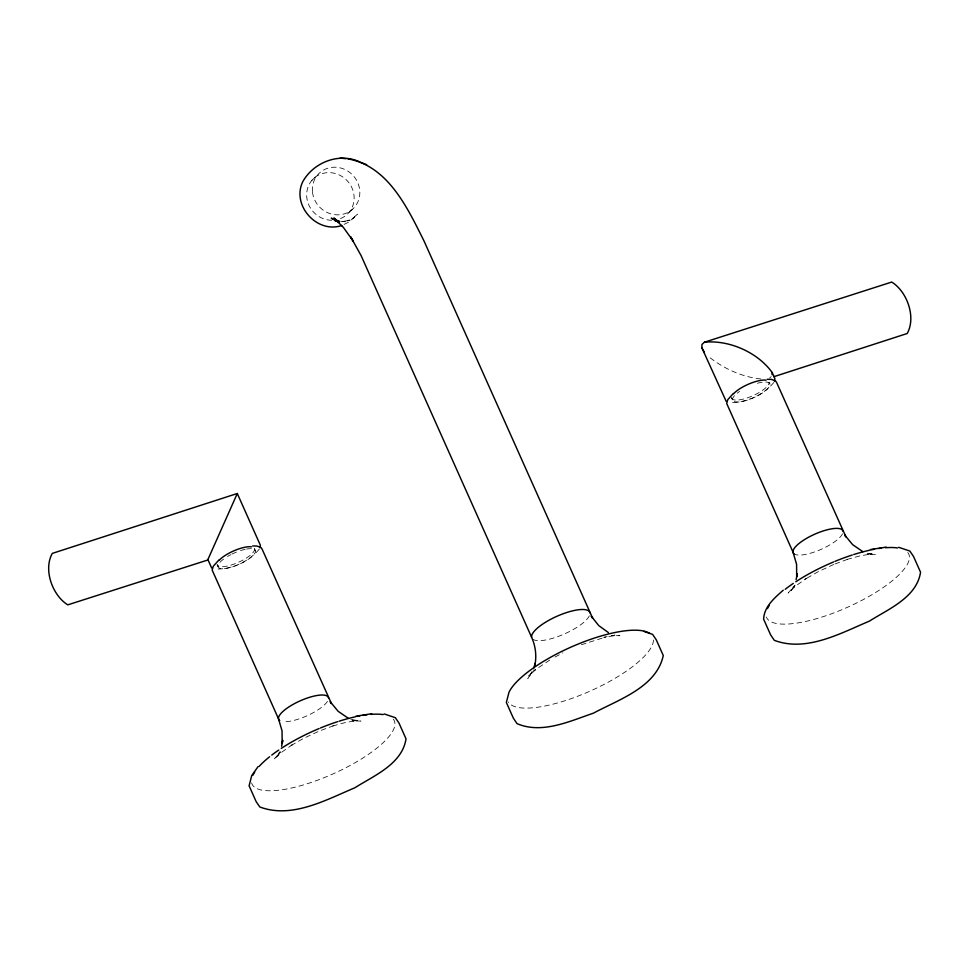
<?xml version="1.0" encoding="UTF-8"?>
<svg xmlns="http://www.w3.org/2000/svg" width="969" height="969" viewBox="0 0 969 969"><rect width="100%" height="100%" fill="white"/><g stroke="black" fill="none" stroke-linecap="round" stroke-linejoin="round"><path stroke-width="0.73" stroke-dasharray="4.84 3.63" d="M532.26 671.251L527.778 678.603L532.138 672.401L528.711 676.071L536.923 668.501L533.725 670.839L549.798 660.034M279.569 751.859L276.771 757.128L280.489 751.847L273.609 759.66L281.507 752.368L292.153 744.858L289.792 746.239L303.818 738.245L319.104 731.123L334.632 725.357M793.405 586.548L791.298 590.496L795.016 585.215L788.136 593.028L796.034 585.736L806.68 578.227L804.331 579.607L818.345 571.613L833.631 564.491M259.304 549.108C248.803 561.741 230.901 570.026 214.476 568.948M773.843 382.476C763.33 395.11 745.427 403.395 729.003 402.317M311.897 180.343L317.59 174.929M348.901 212.538L354.606 207.124M769.543 378.092L771.215 376.59M555.043 657.043L562.916 652.827M344.104 224.372L348.792 222.107L357.464 214.197L351.65 219.382L354.533 217.431L347.483 220.847L350.439 220.133L342.735 221.489L346.054 221.84L340.143 221.223M581.376 644.736L605.795 637.008M835.048 563.97L849.159 558.725L847.16 559.379L860.424 555.746L872.052 553.941L867.255 554.304L875.504 554.438L867.037 553.238M332.633 726.011L345.897 722.377L357.525 720.573L352.728 720.948L360.965 721.069L351.129 719.519M607.163 636.633L603.796 637.36L615.872 635.482L611.233 635.567L619.894 635.7L614.443 634.961M760.847 378.952C741.794 377.026 723.564 368.474 708.642 356.653M350.839 719.555L354.133 720.67L350.669 719.252M769.98 384.208L769.107 382.234A20.361 6.165 -24 0 1 748.989 397.302A20.361 6.165 -24 0 1 731.995 396.03M731.631 397.92L732.503 399.882M254.581 548.866L255.453 550.84M217.977 566.514L217.104 564.552A20.361 6.165 -24 0 0 239.343 561.887A20.361 6.165 -24 0 0 253.66 547.521M842.521 533.798A27.156 8.224 -24 0 1 819.447 550.065A27.156 8.224 -24 0 1 794.253 553.977M907.783 552.512A77.847 23.571 -24 0 1 849.244 606.497A77.847 23.571 -24 0 1 766.382 616.999M757.431 383.264A20.361 6.165 -24 0 1 768.683 387.588A20.361 6.165 -24 0 1 743.538 401.214A20.361 6.165 -24 0 1 734.478 395.703M737.239 393.16A20.361 6.165 -24 0 1 739.626 391.415M327.449 701.386A27.156 8.224 -24 0 1 307.088 715.752A27.156 8.224 -24 0 1 282.56 721.578M393.257 719.143A77.847 23.571 -24 0 1 332.876 773.965A77.847 23.571 -24 0 1 251.552 782.431M246.586 549.06A20.361 6.165 -24 0 1 251.08 557.272A20.361 6.165 -24 0 1 222.688 568.706A20.361 6.165 -24 0 1 226.419 557.175M227.461 556.533A20.361 6.165 -24 0 1 230.828 554.668M232.003 554.074A20.361 6.165 -24 0 1 239.331 551.01M240.53 550.61A20.361 6.165 -24 0 1 245.157 549.338M589.346 615.824A31.674 9.593 -24 0 1 562.432 634.804A31.674 9.593 -24 0 1 533.047 639.37M653.397 640A79.179 23.983 -24 0 1 586.499 692.678A79.179 23.983 -24 0 1 508.41 702.004M331.725 220.266A24.54 23.014 46.5 0 1 308.203 186.569A24.54 23.014 46.5 0 1 347.132 180.646A24.54 23.014 46.5 0 1 338.98 219.164M312.49 192.068A24.54 23.014 46.5 0 0 350.124 211.121A24.54 23.014 46.5 0 0 345.691 169.89A24.54 23.014 46.5 0 0 312.49 192.068"/><path stroke-width="1.45" d="M726.169 401.348L701.847 347.762L701.968 344.443L704.475 342.19L891.722 282.052C907.141 291.584 916.347 317.323 907.178 333.518L773.843 376.699M772.099 374.737L772.184 372.52C757.601 352.292 729.257 339.804 704.475 342.19M259.898 547.788L260.382 545.268L237.284 493.5L52.314 553.396C43.145 569.59 52.362 595.329 67.769 604.862L207.681 560.046L237.284 493.5M774.425 381.156L774.909 378.637L772.184 372.52M281.579 746.239L282.766 740.352L282.161 743.489L282.052 730.892L278.503 718.804L212.175 570.111L213.241 566.284L218.824 560.106M796.106 579.607L797.293 573.721L796.688 576.858L796.579 564.261L793.03 552.173L726.702 403.479L727.78 399.652L733.351 393.475M207.85 559.488L211.642 567.979M533.507 668.658L535.263 663.184L534.779 665.727C536.826 656.207 535.615 646.129 531.618 637.263L361.049 255.489L350.693 236.896L353.213 241.099L343.377 227.4L333.833 218.001L339.392 222.482L331.253 218.182L339.356 221.429M257.996 766.709L251.722 775.612L249.094 785.798L256.119 801.557L259.789 806.959C291.693 819.011 325.814 799.982 354.824 787.785C373.986 775.636 402.183 764.081 406.023 738.85L398.998 723.092L395.328 717.69L384.172 713.923M783.243 590.194C774.57 597.909 764.141 606.594 763.62 619.167L770.646 634.925L774.316 640.327C806.22 652.379 840.341 633.351 869.35 621.141C888.512 609.004 916.71 597.449 920.55 572.219L913.525 556.46L909.855 551.058L898.699 547.291M341.766 225.498C317.178 233.929 291.512 205.549 302.631 181.978C313.217 162.417 339.15 152.181 359.741 161.908M870.513 549.544L886.26 547.097M355.986 716.176L371.733 713.729M767.206 379.315L771.288 379.376L775.442 380.781L776.666 382.585L845.949 536.887L844.714 535.058L852.647 544.663L862.894 551.676M252.679 545.947L256.761 546.019L260.915 547.412L262.139 549.217L331.422 703.518L330.187 701.689L338.12 711.294L348.368 718.308M338.847 221.089L334.947 220.69L338.399 221.065M340.228 158.08L345.981 158.698M348.016 158.88C388.242 166.135 407.695 208.287 424.168 241.305L592.689 618.319L591.247 616.187L598.733 625.586L608.423 632.587M644.07 631.473L652.597 634.368L656.255 639.782L663.28 655.541C656.425 687.239 618.779 699.521 593.379 713.184C569.566 721.263 542.034 734.32 517.046 723.649L513.388 718.235L506.363 702.477L508.979 692.302A79.179 23.983 -24 0 1 576.264 644.833A79.179 23.983 -24 0 1 649.714 633.435M360.795 162.368L366.67 164.706M701.847 347.762L704.124 351.929M794.253 553.977A27.156 8.224 -24 0 1 813.342 534.827A27.156 8.224 -24 0 1 842.994 531.278M767.46 608.593A77.847 23.571 -24 0 1 769.216 605.468M785.205 589.297A77.847 23.571 -24 0 1 793.272 583.435M795.779 581.763A77.847 23.571 -24 0 1 833.606 561.935M834.927 561.378A77.847 23.571 -24 0 1 852.272 554.995M853.677 554.547A77.847 23.571 -24 0 1 869.956 550.162M871.458 549.835A77.847 23.571 -24 0 1 874.426 549.253M878.75 548.527A77.847 23.571 -24 0 1 881.511 548.151M885.436 547.751A77.847 23.571 -24 0 1 897.669 547.945M733.606 393.741A20.361 6.165 -24 0 1 766.055 380.163M279.726 720.609A27.156 8.224 -24 0 1 298.815 701.459A27.156 8.224 -24 0 1 328.467 697.91M252.933 775.224A77.847 23.571 -24 0 1 254.69 772.099M259.098 766.467A77.847 23.571 -24 0 1 269.624 756.753M271.744 755.093A77.847 23.571 -24 0 1 278.745 750.067M281.252 748.395A77.847 23.571 -24 0 1 319.067 728.567M320.4 728.01A77.847 23.571 -24 0 1 337.745 721.626M339.15 721.178A77.847 23.571 -24 0 1 355.429 716.794M356.931 716.466A77.847 23.571 -24 0 1 359.899 715.885M362.806 715.388A77.847 23.571 -24 0 1 366.985 714.783M370.909 714.383A77.847 23.571 -24 0 1 383.143 714.577M219.079 560.373A20.361 6.165 -24 0 1 251.528 546.795M531.618 637.263A31.674 9.593 -24 0 1 559.101 615.339A31.674 9.593 -24 0 1 589.915 612.88"/></g></svg>
